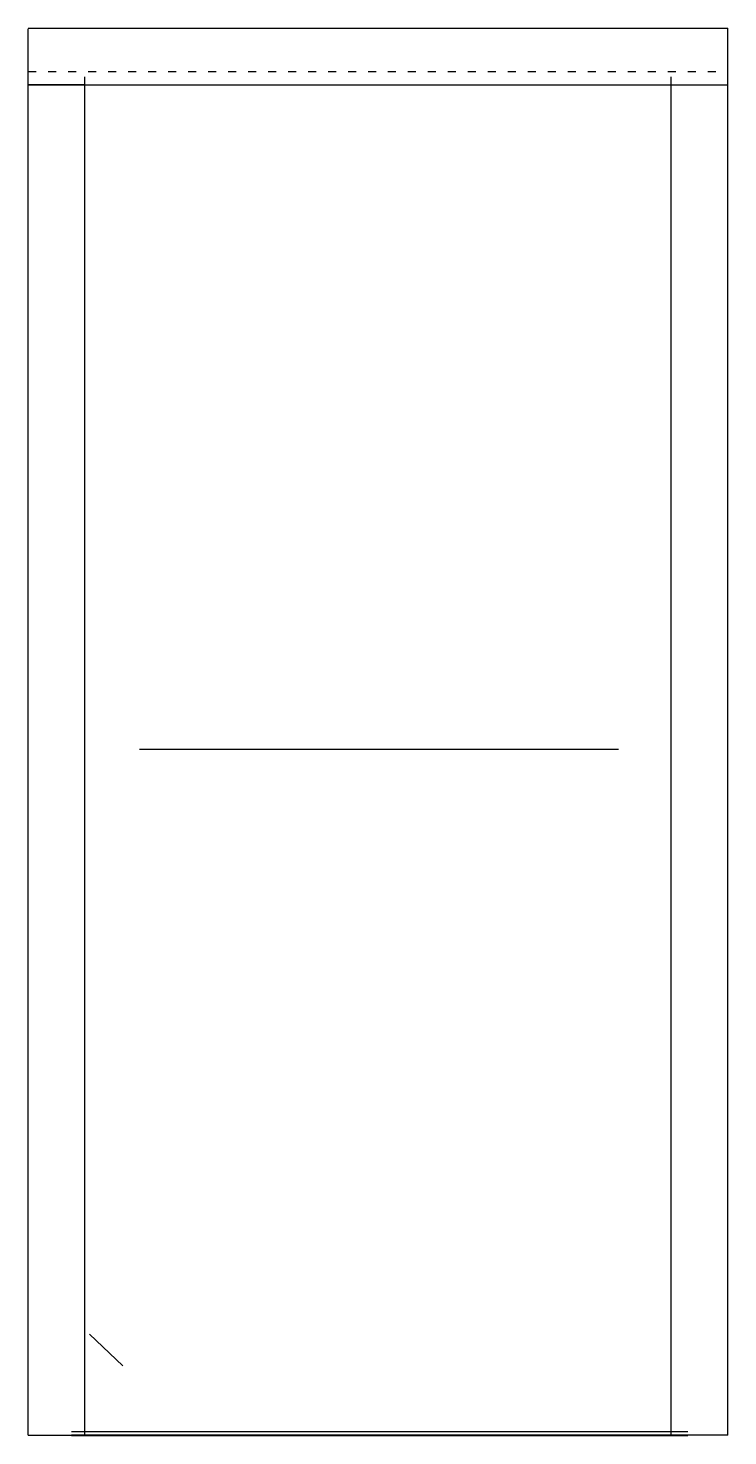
# Model space of a CAD drawing. Header units: millimetres. Extents: x -30 to 2673, y -1 to 2111.
# Drawn here: x -30 to 1020, y -1 to 2111 of the extents above.
import ezdxf

# ---------------------------------------------------------------- set-up
doc = ezdxf.new("R2010")
doc.units = ezdxf.units.MM
doc.linetypes.add('ACAD_ISO03W100', pattern=[30, 12, -18])
doc.layers.get('0').update_dxf_attribs({"lineweight": 25, "true_color": 0xffffff})
doc.layers.add('Dormant ... Parement', color=30, linetype='Continuous', lineweight=25, true_color=0xff7f00)
doc.layers.add('Seuil', color=178, linetype='Continuous', lineweight=25, true_color=0x000000)

msp = doc.modelspace()

# ---------------------------------------------------------------- linework, layer by layer
for p, q in [((137, 1029), (856, 1029)), ((62, 151.7), (112, 103.9)), ((960, -1), (35, -1))]:
    msp.add_line(p, q)
at = {"layer": 'Dormant ... Parement'}
for p, q in [((-30, 2111), (1020, 2111)), ((-30, 2111), (1016, 2111)), ((-30, 0), (-30, 2110)), ((1020, 0), (1020, 2111)), ((55, 2026), (-30, 2026)), ((-30, 2026), (1020, 2026)), ((-30, 0), (-30, 2026)), ((55, 0), (55, 2026)), ((935, 0), (935, 2026)), ((935, 2026), (1020, 2026)), ((-30, 0), (55, 0)), ((1020, 0), (935, 0))]:
    msp.add_line(p, q, dxfattribs=at)
at = {"layer": 'Dormant ... Parement', "linetype": 'ACAD_ISO03W100'}
for p, q in [((-30, 2046), (1020, 2046)), ((55, 2026), (55, 2046)), ((935, 2026), (935, 2046))]:
    msp.add_line(p, q, dxfattribs=at)
at = {"layer": 'Seuil'}
for p, q in [((960, 5), (35, 5)), ((960, 0), (35, 0))]:
    msp.add_line(p, q, dxfattribs=at)

doc.saveas('drawing.dxf')
